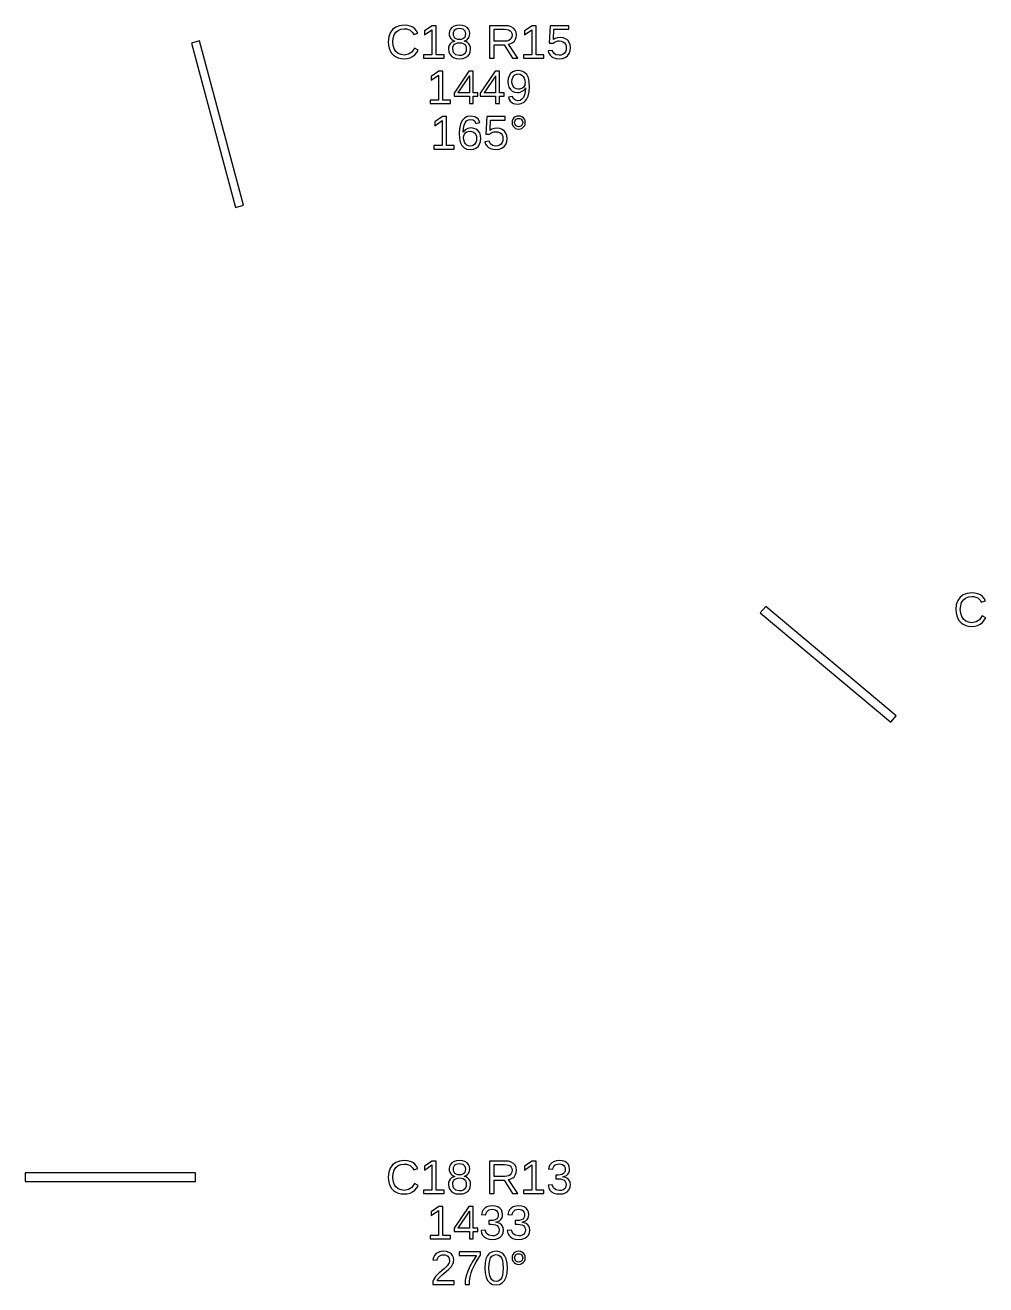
# Model space of a CAD drawing. Extents: x 195 to 2890, y 70 to 1529.
# Drawn here: x 1894 to 2063.3, y 1281 to 1503 of the extents above; entities that cross this region are included whole.
import ezdxf

# ---------------------------------------------------------------- set-up
doc = ezdxf.new("R2010")
doc.units = 0
doc.layers.get('0').update_dxf_attribs({"linetype": 'CONTINUOUS'})

msp = doc.modelspace()

# ---------------------------------------------------------------- linework, layer by layer
for points in [[(1961.31, 1497.09), (1961.81, 1497.22), (1962.26, 1497.44), (1962.66, 1497.73), (1962.99, 1498.11), (1963.26, 1498.56), (1962.62, 1498.88), (1962.15, 1498.22), (1961.55, 1497.82), (1960.81, 1497.69), (1960.23, 1497.76), (1959.73, 1497.97), (1959.32, 1498.33), (1959.01, 1498.8), (1958.83, 1499.37), (1958.77, 1500.02), (1958.83, 1500.68), (1959, 1501.24), (1959.3, 1501.7), (1959.7, 1502.04), (1960.19, 1502.25), (1960.78, 1502.32), (1961.16, 1502.29), (1961.51, 1502.2), (1961.83, 1502.05), (1962.09, 1501.85), (1962.31, 1501.59), (1962.47, 1501.29), (1963.2, 1501.53), (1962.97, 1501.96), (1962.67, 1502.31), (1962.3, 1502.59), (1961.86, 1502.79), (1961.35, 1502.91), (1960.77, 1502.95), (1959.96, 1502.86), (1959.28, 1502.6), (1958.72, 1502.17), (1958.31, 1501.59), (1958.06, 1500.87), (1957.98, 1500.02), (1958.02, 1499.44), (1958.13, 1498.91), (1958.31, 1498.44), (1958.56, 1498.03), (1958.89, 1497.68), (1959.27, 1497.41), (1959.72, 1497.21), (1960.22, 1497.09), (1960.77, 1497.05)], [(1967.8, 1497.75), (1966.41, 1497.75), (1966.41, 1502.86), (1965.73, 1502.86), (1964.37, 1501.93), (1964.37, 1501.24), (1965.67, 1502.16), (1965.67, 1497.75), (1964.21, 1497.75), (1964.21, 1497.13), (1967.8, 1497.13)], [(1971.11, 1497.1), (1971.59, 1497.25), (1971.98, 1497.49), (1972.26, 1497.83), (1972.42, 1498.24), (1972.48, 1498.73), (1972.45, 1499.09), (1972.34, 1499.4), (1972.17, 1499.67), (1971.94, 1499.89), (1971.66, 1500.05), (1971.32, 1500.14), (1971.32, 1500.15), (1971.61, 1500.25), (1971.86, 1500.4), (1972.06, 1500.61), (1972.22, 1500.87), (1972.31, 1501.16), (1972.34, 1501.47), (1972.28, 1501.89), (1972.12, 1502.25), (1971.85, 1502.55), (1971.48, 1502.77), (1971.04, 1502.91), (1970.51, 1502.95), (1970, 1502.9), (1969.56, 1502.77), (1969.19, 1502.54), (1968.92, 1502.24), (1968.76, 1501.89), (1968.7, 1501.48), (1968.73, 1501.17), (1968.82, 1500.88), (1968.97, 1500.62), (1969.18, 1500.41), (1969.42, 1500.25), (1969.71, 1500.15), (1969.71, 1500.13), (1969.4, 1500.04), (1969.13, 1499.89), (1968.89, 1499.67), (1968.71, 1499.39), (1968.61, 1499.08), (1968.57, 1498.72), (1968.63, 1498.23), (1968.8, 1497.82), (1969.09, 1497.49), (1969.48, 1497.24), (1969.96, 1497.1), (1970.53, 1497.05)], [(1970.21, 1500.45), (1969.94, 1500.54), (1969.73, 1500.68), (1969.58, 1500.88), (1969.48, 1501.13), (1969.45, 1501.43), (1969.48, 1501.73), (1969.57, 1501.97), (1969.72, 1502.16), (1969.93, 1502.3), (1970.19, 1502.38), (1970.51, 1502.4), (1971.1, 1502.3), (1971.46, 1501.97), (1971.58, 1501.43), (1971.55, 1501.11), (1971.46, 1500.85), (1971.31, 1500.66), (1971.1, 1500.53), (1970.84, 1500.45), (1970.52, 1500.42)], [(1976.62, 1499.51), (1978.4, 1499.51), (1979.89, 1497.13), (1980.79, 1497.13), (1979.16, 1499.6), (1979.57, 1499.71), (1979.91, 1499.9), (1980.19, 1500.15), (1980.4, 1500.46), (1980.52, 1500.82), (1980.56, 1501.22), (1980.5, 1501.7), (1980.33, 1502.1), (1980.03, 1502.43), (1979.63, 1502.67), (1979.14, 1502.82), (1978.54, 1502.86), (1975.84, 1502.86), (1975.84, 1497.13), (1976.62, 1497.13)], [(1985.4, 1497.75), (1984.01, 1497.75), (1984.01, 1502.86), (1983.33, 1502.86), (1981.98, 1501.93), (1981.98, 1501.24), (1983.27, 1502.16), (1983.27, 1497.75), (1981.81, 1497.75), (1981.81, 1497.13), (1985.4, 1497.13)], [(1988.65, 1497.11), (1989.15, 1497.28), (1989.56, 1497.57), (1989.86, 1497.96), (1990.03, 1498.44), (1990.09, 1499), (1990.04, 1499.5), (1989.87, 1499.93), (1989.59, 1500.29), (1989.22, 1500.57), (1988.77, 1500.73), (1988.24, 1500.79), (1987.8, 1500.75), (1987.4, 1500.63), (1987.06, 1500.42), (1987.17, 1502.24), (1989.76, 1502.24), (1989.76, 1502.86), (1986.5, 1502.86), (1986.31, 1499.78), (1987.03, 1499.78), (1987.2, 1499.92), (1987.37, 1500.02), (1987.54, 1500.1), (1987.71, 1500.15), (1987.9, 1500.18), (1988.09, 1500.19), (1988.45, 1500.15), (1988.75, 1500.04), (1989, 1499.86), (1989.18, 1499.61), (1989.3, 1499.32), (1989.33, 1498.98), (1989.3, 1498.6), (1989.19, 1498.27), (1989, 1498), (1988.75, 1497.81), (1988.44, 1497.69), (1988.08, 1497.65), (1987.52, 1497.74), (1987.12, 1498.03), (1986.88, 1498.5), (1986.14, 1498.41), (1986.27, 1498.01), (1986.48, 1497.67), (1986.77, 1497.4), (1987.13, 1497.21), (1987.56, 1497.09), (1988.06, 1497.05)], [(1932.49, 1471.22), (1924.72, 1500.19), (1923.28, 1499.81), (1931.04, 1470.83)], [(1976.62, 1500.13), (1976.62, 1502.24), (1978.46, 1502.24), (1978.85, 1502.21), (1979.18, 1502.13), (1979.44, 1501.98), (1979.63, 1501.78), (1979.74, 1501.52), (1979.78, 1501.22), (1979.74, 1500.9), (1979.63, 1500.63), (1979.44, 1500.41), (1979.19, 1500.25), (1978.87, 1500.16), (1978.49, 1500.13)], [(1969.86, 1497.73), (1969.46, 1498.13), (1969.33, 1498.78), (1969.36, 1499.1), (1969.47, 1499.36), (1969.64, 1499.58), (1969.88, 1499.74), (1970.17, 1499.84), (1970.51, 1499.87), (1970.86, 1499.84), (1971.16, 1499.75), (1971.4, 1499.6), (1971.58, 1499.39), (1971.68, 1499.13), (1971.72, 1498.8), (1971.69, 1498.42), (1971.59, 1498.12), (1971.43, 1497.89), (1971.2, 1497.73), (1970.9, 1497.63), (1970.54, 1497.6)], [(1968.96, 1489.75), (1967.56, 1489.75), (1967.56, 1494.86), (1966.89, 1494.86), (1965.53, 1493.93), (1965.53, 1493.24), (1966.83, 1494.16), (1966.83, 1489.75), (1965.37, 1489.75), (1965.37, 1489.13), (1968.96, 1489.13)], [(1972.95, 1490.43), (1973.76, 1490.43), (1973.76, 1491.01), (1972.95, 1491.01), (1972.95, 1494.86), (1972.18, 1494.86), (1969.56, 1491), (1969.56, 1490.43), (1972.26, 1490.43), (1972.26, 1489.13), (1972.95, 1489.13)], [(1970.23, 1491.01), (1970.3, 1491.09), (1970.52, 1491.39), (1971.99, 1493.55), (1972.03, 1493.62), (1972.08, 1493.71), (1972.14, 1493.82), (1972.2, 1493.93), (1972.24, 1494), (1972.26, 1494.04), (1972.26, 1491.01)], [(1977.58, 1490.43), (1978.39, 1490.43), (1978.39, 1491.01), (1977.58, 1491.01), (1977.58, 1494.86), (1976.82, 1494.86), (1974.19, 1491), (1974.19, 1490.43), (1976.89, 1490.43), (1976.89, 1489.13), (1977.58, 1489.13)], [(1974.87, 1491.01), (1974.93, 1491.09), (1975.15, 1491.39), (1976.62, 1493.55), (1976.66, 1493.62), (1976.71, 1493.71), (1976.78, 1493.82), (1976.84, 1493.93), (1976.88, 1494), (1976.89, 1494.04), (1976.89, 1491.01)], [(1981.41, 1489.14), (1981.92, 1489.4), (1982.34, 1489.84), (1982.63, 1490.45), (1982.81, 1491.21), (1982.87, 1492.11), (1982.82, 1492.98), (1982.66, 1493.69), (1982.38, 1494.24), (1982, 1494.64), (1981.52, 1494.87), (1980.93, 1494.95), (1980.38, 1494.89), (1979.91, 1494.72), (1979.53, 1494.44), (1979.25, 1494.05), (1979.08, 1493.58), (1979.03, 1493.02), (1979.08, 1492.48), (1979.23, 1492.01), (1979.49, 1491.62), (1979.83, 1491.32), (1980.24, 1491.15), (1980.73, 1491.09), (1981.03, 1491.11), (1981.32, 1491.19), (1981.59, 1491.31), (1981.83, 1491.47), (1982.02, 1491.67), (1982.15, 1491.9), (1982.1, 1491.23), (1981.98, 1490.67), (1981.79, 1490.23), (1981.53, 1489.9), (1981.2, 1489.71), (1980.81, 1489.64), (1980.37, 1489.72), (1980.05, 1489.96), (1979.84, 1490.36), (1979.14, 1490.25), (1979.29, 1489.86), (1979.48, 1489.56), (1979.72, 1489.33), (1980.02, 1489.18), (1980.38, 1489.08), (1980.8, 1489.05)], [(1980.58, 1491.71), (1980.3, 1491.83), (1980.07, 1492.03), (1979.91, 1492.3), (1979.8, 1492.63), (1979.77, 1493.02), (1979.8, 1493.4), (1979.91, 1493.73), (1980.07, 1494), (1980.3, 1494.2), (1980.58, 1494.32), (1980.91, 1494.36), (1981.24, 1494.31), (1981.52, 1494.17), (1981.76, 1493.93), (1981.94, 1493.62), (1982.04, 1493.25), (1982.08, 1492.82), (1982.06, 1492.6), (1982.01, 1492.4), (1981.92, 1492.22), (1981.8, 1492.06), (1981.66, 1491.92), (1981.49, 1491.81), (1981.3, 1491.73), (1981.11, 1491.68), (1980.9, 1491.67)], [(1969.61, 1481.75), (1968.21, 1481.75), (1968.21, 1486.86), (1967.54, 1486.86), (1966.18, 1485.93), (1966.18, 1485.24), (1967.48, 1486.16), (1967.48, 1481.75), (1966.02, 1481.75), (1966.02, 1481.13), (1969.61, 1481.13)], [(1972.97, 1481.11), (1973.42, 1481.28), (1973.79, 1481.57), (1974.07, 1481.97), (1974.23, 1482.44), (1974.28, 1483.01), (1974.23, 1483.53), (1974.08, 1483.97), (1973.82, 1484.34), (1973.47, 1484.62), (1973.05, 1484.78), (1972.56, 1484.84), (1972.26, 1484.82), (1971.98, 1484.75), (1971.73, 1484.64), (1971.51, 1484.5), (1971.32, 1484.31), (1971.17, 1484.08), (1971.21, 1484.76), (1971.32, 1485.32), (1971.51, 1485.77), (1971.77, 1486.1), (1972.1, 1486.29), (1972.48, 1486.36), (1972.91, 1486.28), (1973.23, 1486.04), (1973.43, 1485.66), (1974.13, 1485.78), (1973.79, 1486.43), (1973.25, 1486.82), (1972.49, 1486.95), (1971.88, 1486.86), (1971.38, 1486.6), (1970.97, 1486.15), (1970.68, 1485.54), (1970.5, 1484.78), (1970.44, 1483.87), (1970.5, 1483.02), (1970.67, 1482.32), (1970.95, 1481.77), (1971.34, 1481.37), (1971.84, 1481.13), (1972.43, 1481.05)], [(1977.49, 1481.11), (1977.99, 1481.28), (1978.4, 1481.57), (1978.7, 1481.96), (1978.88, 1482.44), (1978.94, 1483), (1978.88, 1483.5), (1978.71, 1483.93), (1978.43, 1484.29), (1978.06, 1484.57), (1977.61, 1484.73), (1977.08, 1484.79), (1976.64, 1484.75), (1976.24, 1484.63), (1975.9, 1484.42), (1976.01, 1486.24), (1978.6, 1486.24), (1978.6, 1486.86), (1975.34, 1486.86), (1975.15, 1483.78), (1975.87, 1483.78), (1976.04, 1483.92), (1976.21, 1484.02), (1976.38, 1484.1), (1976.56, 1484.15), (1976.74, 1484.18), (1976.93, 1484.19), (1977.29, 1484.15), (1977.59, 1484.04), (1977.84, 1483.86), (1978.03, 1483.61), (1978.14, 1483.32), (1978.17, 1482.98), (1978.14, 1482.6), (1978.03, 1482.27), (1977.84, 1482), (1977.59, 1481.81), (1977.28, 1481.69), (1976.92, 1481.65), (1976.36, 1481.74), (1975.96, 1482.03), (1975.73, 1482.5), (1974.98, 1482.41), (1975.11, 1482.01), (1975.32, 1481.67), (1975.61, 1481.4), (1975.97, 1481.21), (1976.4, 1481.09), (1976.9, 1481.05)], [(1981.25, 1484.67), (1981.53, 1484.78), (1981.77, 1484.97), (1981.96, 1485.21), (1982.08, 1485.48), (1982.12, 1485.79), (1982.08, 1486.1), (1981.97, 1486.37), (1981.78, 1486.61), (1981.53, 1486.8), (1981.26, 1486.91), (1980.95, 1486.95), (1980.64, 1486.91), (1980.36, 1486.8), (1980.12, 1486.61), (1979.93, 1486.37), (1979.82, 1486.09), (1979.78, 1485.79), (1979.82, 1485.49), (1979.93, 1485.22), (1980.13, 1484.97), (1980.37, 1484.78), (1980.64, 1484.67), (1980.95, 1484.63)], [(1980.76, 1485.08), (1980.59, 1485.15), (1980.44, 1485.27), (1980.32, 1485.43), (1980.25, 1485.6), (1980.23, 1485.79), (1980.25, 1485.98), (1980.32, 1486.15), (1980.44, 1486.31), (1980.59, 1486.43), (1980.76, 1486.5), (1980.95, 1486.52), (1981.14, 1486.5), (1981.31, 1486.43), (1981.46, 1486.31), (1981.58, 1486.16), (1981.65, 1485.99), (1981.67, 1485.79), (1981.65, 1485.6), (1981.58, 1485.42), (1981.46, 1485.27), (1981.31, 1485.15), (1981.14, 1485.08), (1980.95, 1485.06)], [(1972.09, 1481.69), (1971.81, 1481.83), (1971.57, 1482.06), (1971.39, 1482.37), (1971.28, 1482.73), (1971.24, 1483.15), (1971.28, 1483.47), (1971.38, 1483.75), (1971.56, 1483.97), (1971.79, 1484.14), (1972.06, 1484.24), (1972.38, 1484.27), (1972.72, 1484.24), (1973, 1484.12), (1973.23, 1483.93), (1973.4, 1483.68), (1973.51, 1483.36), (1973.54, 1482.97), (1973.51, 1482.59), (1973.41, 1482.26), (1973.24, 1482), (1973.01, 1481.8), (1972.74, 1481.68), (1972.41, 1481.64)], [(2061.31, 1397.09), (2061.81, 1397.22), (2062.26, 1397.44), (2062.66, 1397.73), (2062.99, 1398.11), (2063.26, 1398.56), (2062.62, 1398.88), (2062.15, 1398.22), (2061.55, 1397.82), (2060.81, 1397.69), (2060.23, 1397.76), (2059.73, 1397.97), (2059.32, 1398.33), (2059.01, 1398.8), (2058.83, 1399.37), (2058.77, 1400.02), (2058.83, 1400.68), (2059, 1401.24), (2059.3, 1401.7), (2059.7, 1402.04), (2060.19, 1402.25), (2060.78, 1402.32), (2061.16, 1402.29), (2061.51, 1402.2), (2061.83, 1402.05), (2062.09, 1401.85), (2062.31, 1401.59), (2062.47, 1401.29), (2063.2, 1401.53), (2062.97, 1401.96), (2062.67, 1402.31), (2062.3, 1402.59), (2061.86, 1402.79), (2061.35, 1402.91), (2060.77, 1402.95), (2059.96, 1402.86), (2059.28, 1402.6), (2058.72, 1402.17), (2058.31, 1401.59), (2058.06, 1400.87), (2057.98, 1400.02), (2058.02, 1399.44), (2058.13, 1398.91), (2058.31, 1398.44), (2058.56, 1398.03), (2058.89, 1397.68), (2059.27, 1397.41), (2059.72, 1397.21), (2060.22, 1397.09), (2060.77, 1397.05)], [(2047.46, 1381.29), (2024.48, 1400.57), (2023.52, 1399.43), (2046.5, 1380.14)], [(1961.31, 1297.09), (1961.81, 1297.22), (1962.26, 1297.44), (1962.66, 1297.73), (1962.99, 1298.11), (1963.26, 1298.56), (1962.62, 1298.88), (1962.15, 1298.22), (1961.55, 1297.82), (1960.81, 1297.69), (1960.23, 1297.76), (1959.73, 1297.97), (1959.32, 1298.33), (1959.01, 1298.8), (1958.83, 1299.37), (1958.77, 1300.02), (1958.83, 1300.68), (1959, 1301.24), (1959.3, 1301.7), (1959.7, 1302.04), (1960.19, 1302.25), (1960.78, 1302.32), (1961.16, 1302.29), (1961.51, 1302.2), (1961.83, 1302.05), (1962.09, 1301.85), (1962.31, 1301.59), (1962.47, 1301.29), (1963.2, 1301.53), (1962.97, 1301.96), (1962.67, 1302.31), (1962.3, 1302.59), (1961.86, 1302.79), (1961.35, 1302.91), (1960.77, 1302.95), (1959.96, 1302.86), (1959.28, 1302.6), (1958.72, 1302.17), (1958.31, 1301.59), (1958.06, 1300.87), (1957.98, 1300.02), (1958.02, 1299.44), (1958.13, 1298.91), (1958.31, 1298.44), (1958.56, 1298.03), (1958.89, 1297.68), (1959.27, 1297.41), (1959.72, 1297.21), (1960.22, 1297.09), (1960.77, 1297.05)], [(1967.8, 1297.75), (1966.41, 1297.75), (1966.41, 1302.86), (1965.73, 1302.86), (1964.37, 1301.93), (1964.37, 1301.24), (1965.67, 1302.16), (1965.67, 1297.75), (1964.21, 1297.75), (1964.21, 1297.13), (1967.8, 1297.13)], [(1971.11, 1297.1), (1971.59, 1297.25), (1971.98, 1297.49), (1972.26, 1297.83), (1972.42, 1298.24), (1972.48, 1298.73), (1972.45, 1299.09), (1972.34, 1299.4), (1972.17, 1299.67), (1971.94, 1299.89), (1971.66, 1300.05), (1971.32, 1300.14), (1971.32, 1300.15), (1971.61, 1300.25), (1971.86, 1300.4), (1972.06, 1300.61), (1972.22, 1300.87), (1972.31, 1301.16), (1972.34, 1301.47), (1972.28, 1301.89), (1972.12, 1302.25), (1971.85, 1302.55), (1971.48, 1302.77), (1971.04, 1302.91), (1970.51, 1302.95), (1970, 1302.9), (1969.56, 1302.77), (1969.19, 1302.54), (1968.92, 1302.24), (1968.76, 1301.89), (1968.7, 1301.48), (1968.73, 1301.17), (1968.82, 1300.88), (1968.97, 1300.62), (1969.18, 1300.41), (1969.42, 1300.25), (1969.71, 1300.15), (1969.71, 1300.13), (1969.4, 1300.04), (1969.13, 1299.89), (1968.89, 1299.67), (1968.71, 1299.39), (1968.61, 1299.08), (1968.57, 1298.72), (1968.63, 1298.23), (1968.8, 1297.82), (1969.09, 1297.49), (1969.48, 1297.24), (1969.96, 1297.1), (1970.53, 1297.05)], [(1976.62, 1299.51), (1978.4, 1299.51), (1979.89, 1297.13), (1980.79, 1297.13), (1979.16, 1299.6), (1979.57, 1299.71), (1979.91, 1299.9), (1980.19, 1300.15), (1980.4, 1300.46), (1980.52, 1300.82), (1980.56, 1301.22), (1980.5, 1301.7), (1980.33, 1302.1), (1980.03, 1302.43), (1979.63, 1302.67), (1979.14, 1302.82), (1978.54, 1302.86), (1975.84, 1302.86), (1975.84, 1297.13), (1976.62, 1297.13)], [(1985.4, 1297.75), (1984.01, 1297.75), (1984.01, 1302.86), (1983.33, 1302.86), (1981.98, 1301.93), (1981.98, 1301.24), (1983.27, 1302.16), (1983.27, 1297.75), (1981.81, 1297.75), (1981.81, 1297.13), (1985.4, 1297.13)], [(1988.71, 1297.1), (1989.19, 1297.24), (1989.57, 1297.49), (1989.85, 1297.82), (1990.02, 1298.23), (1990.08, 1298.71), (1990.04, 1299.06), (1989.92, 1299.36), (1989.72, 1299.63), (1989.45, 1299.83), (1989.12, 1299.98), (1988.72, 1300.06), (1988.72, 1300.07), (1989.08, 1300.18), (1989.38, 1300.33), (1989.61, 1300.54), (1989.78, 1300.79), (1989.89, 1301.09), (1989.92, 1301.43), (1989.87, 1301.87), (1989.71, 1302.25), (1989.44, 1302.55), (1989.08, 1302.77), (1988.63, 1302.91), (1988.1, 1302.95), (1987.61, 1302.91), (1987.18, 1302.77), (1986.81, 1302.56), (1986.52, 1302.26), (1986.33, 1301.89), (1986.23, 1301.46), (1986.96, 1301.4), (1987.02, 1301.68), (1987.14, 1301.91), (1987.31, 1302.1), (1987.53, 1302.24), (1987.79, 1302.32), (1988.09, 1302.35), (1988.42, 1302.32), (1988.69, 1302.23), (1988.9, 1302.08), (1989.05, 1301.88), (1989.14, 1301.64), (1989.17, 1301.35), (1989.13, 1301.07), (1989.02, 1300.83), (1988.84, 1300.63), (1988.58, 1300.48), (1988.27, 1300.4), (1987.9, 1300.37), (1987.5, 1300.37), (1987.5, 1299.73), (1987.92, 1299.73), (1988.34, 1299.7), (1988.68, 1299.61), (1988.96, 1299.47), (1989.16, 1299.27), (1989.28, 1299.03), (1989.32, 1298.74), (1989.28, 1298.41), (1989.18, 1298.14), (1989, 1297.93), (1988.77, 1297.78), (1988.48, 1297.69), (1988.13, 1297.66), (1987.5, 1297.77), (1987.09, 1298.11), (1986.88, 1298.67), (1986.13, 1298.6), (1986.24, 1298.13), (1986.45, 1297.75), (1986.74, 1297.44), (1987.13, 1297.22), (1987.59, 1297.09), (1988.13, 1297.05)], [(1924, 1300.75), (1894, 1300.75), (1894, 1299.25), (1924, 1299.25)], [(1970.21, 1300.45), (1969.94, 1300.54), (1969.73, 1300.68), (1969.58, 1300.88), (1969.48, 1301.13), (1969.45, 1301.43), (1969.48, 1301.73), (1969.57, 1301.97), (1969.72, 1302.16), (1969.93, 1302.3), (1970.19, 1302.38), (1970.51, 1302.4), (1971.1, 1302.3), (1971.46, 1301.97), (1971.58, 1301.43), (1971.55, 1301.11), (1971.46, 1300.85), (1971.31, 1300.66), (1971.1, 1300.53), (1970.84, 1300.45), (1970.52, 1300.42)], [(1976.62, 1300.13), (1976.62, 1302.24), (1978.46, 1302.24), (1978.85, 1302.21), (1979.18, 1302.13), (1979.44, 1301.98), (1979.63, 1301.78), (1979.74, 1301.52), (1979.78, 1301.22), (1979.74, 1300.9), (1979.63, 1300.63), (1979.44, 1300.41), (1979.19, 1300.25), (1978.87, 1300.16), (1978.49, 1300.13)], [(1969.86, 1297.73), (1969.46, 1298.13), (1969.33, 1298.78), (1969.36, 1299.1), (1969.47, 1299.36), (1969.64, 1299.58), (1969.88, 1299.74), (1970.17, 1299.84), (1970.51, 1299.87), (1970.86, 1299.84), (1971.16, 1299.75), (1971.4, 1299.6), (1971.58, 1299.39), (1971.68, 1299.13), (1971.72, 1298.8), (1971.69, 1298.42), (1971.59, 1298.12), (1971.43, 1297.89), (1971.2, 1297.73), (1970.9, 1297.63), (1970.54, 1297.6)], [(1968.96, 1289.75), (1967.56, 1289.75), (1967.56, 1294.86), (1966.89, 1294.86), (1965.53, 1293.93), (1965.53, 1293.24), (1966.83, 1294.16), (1966.83, 1289.75), (1965.37, 1289.75), (1965.37, 1289.13), (1968.96, 1289.13)], [(1972.95, 1290.43), (1973.76, 1290.43), (1973.76, 1291.01), (1972.95, 1291.01), (1972.95, 1294.86), (1972.18, 1294.86), (1969.56, 1291), (1969.56, 1290.43), (1972.26, 1290.43), (1972.26, 1289.13), (1972.95, 1289.13)], [(1970.23, 1291.01), (1970.3, 1291.09), (1970.52, 1291.39), (1971.99, 1293.55), (1972.03, 1293.62), (1972.08, 1293.71), (1972.14, 1293.82), (1972.2, 1293.93), (1972.24, 1294), (1972.26, 1294.04), (1972.26, 1291.01)], [(1976.9, 1289.1), (1977.38, 1289.24), (1977.76, 1289.49), (1978.04, 1289.82), (1978.21, 1290.23), (1978.27, 1290.71), (1978.23, 1291.06), (1978.11, 1291.36), (1977.91, 1291.63), (1977.64, 1291.83), (1977.31, 1291.98), (1976.91, 1292.06), (1976.91, 1292.07), (1977.27, 1292.18), (1977.57, 1292.33), (1977.8, 1292.54), (1977.97, 1292.79), (1978.08, 1293.09), (1978.11, 1293.43), (1978.06, 1293.87), (1977.9, 1294.25), (1977.63, 1294.55), (1977.27, 1294.77), (1976.82, 1294.91), (1976.29, 1294.95), (1975.8, 1294.91), (1975.37, 1294.77), (1975, 1294.56), (1974.71, 1294.26), (1974.52, 1293.89), (1974.42, 1293.46), (1975.15, 1293.4), (1975.21, 1293.68), (1975.33, 1293.91), (1975.5, 1294.1), (1975.72, 1294.24), (1975.98, 1294.32), (1976.28, 1294.35), (1976.61, 1294.32), (1976.88, 1294.23), (1977.09, 1294.08), (1977.24, 1293.88), (1977.33, 1293.64), (1977.36, 1293.35), (1977.32, 1293.07), (1977.21, 1292.83), (1977.03, 1292.63), (1976.77, 1292.48), (1976.46, 1292.4), (1976.09, 1292.37), (1975.69, 1292.37), (1975.69, 1291.73), (1976.11, 1291.73), (1976.53, 1291.7), (1976.87, 1291.61), (1977.15, 1291.47), (1977.35, 1291.27), (1977.47, 1291.03), (1977.51, 1290.74), (1977.47, 1290.41), (1977.37, 1290.14), (1977.19, 1289.93), (1976.96, 1289.78), (1976.67, 1289.69), (1976.32, 1289.66), (1975.69, 1289.77), (1975.28, 1290.11), (1975.07, 1290.67), (1974.32, 1290.6), (1974.43, 1290.13), (1974.63, 1289.75), (1974.93, 1289.44), (1975.32, 1289.22), (1975.78, 1289.09), (1976.32, 1289.05)], [(1981.53, 1289.1), (1982.01, 1289.24), (1982.4, 1289.49), (1982.68, 1289.82), (1982.85, 1290.23), (1982.9, 1290.71), (1982.86, 1291.06), (1982.74, 1291.36), (1982.54, 1291.63), (1982.27, 1291.83), (1981.94, 1291.98), (1981.54, 1292.06), (1981.54, 1292.07), (1981.9, 1292.18), (1982.2, 1292.33), (1982.44, 1292.54), (1982.61, 1292.79), (1982.71, 1293.09), (1982.74, 1293.43), (1982.69, 1293.87), (1982.53, 1294.25), (1982.27, 1294.55), (1981.9, 1294.77), (1981.46, 1294.91), (1980.93, 1294.95), (1980.43, 1294.91), (1980, 1294.77), (1979.63, 1294.56), (1979.35, 1294.26), (1979.15, 1293.89), (1979.05, 1293.46), (1979.79, 1293.4), (1979.85, 1293.68), (1979.96, 1293.91), (1980.13, 1294.1), (1980.35, 1294.24), (1980.61, 1294.32), (1980.92, 1294.35), (1981.24, 1294.32), (1981.51, 1294.23), (1981.72, 1294.08), (1981.87, 1293.88), (1981.96, 1293.64), (1981.99, 1293.35), (1981.95, 1293.07), (1981.84, 1292.83), (1981.66, 1292.63), (1981.41, 1292.48), (1981.1, 1292.4), (1980.73, 1292.37), (1980.33, 1292.37), (1980.33, 1291.73), (1980.74, 1291.73), (1981.16, 1291.7), (1981.51, 1291.61), (1981.78, 1291.47), (1981.98, 1291.27), (1982.1, 1291.03), (1982.14, 1290.74), (1982.11, 1290.41), (1982, 1290.14), (1981.83, 1289.93), (1981.59, 1289.78), (1981.3, 1289.69), (1980.96, 1289.66), (1980.33, 1289.77), (1979.91, 1290.11), (1979.71, 1290.67), (1978.95, 1290.6), (1979.06, 1290.13), (1979.27, 1289.75), (1979.57, 1289.44), (1979.95, 1289.22), (1980.42, 1289.09), (1980.96, 1289.05)], [(1969.6, 1281.75), (1966.61, 1281.75), (1966.71, 1281.95), (1966.84, 1282.14), (1967.01, 1282.35), (1967.21, 1282.56), (1967.46, 1282.79), (1967.75, 1283.04), (1968.26, 1283.46), (1968.64, 1283.8), (1968.9, 1284.06), (1969.09, 1284.28), (1969.24, 1284.5), (1969.36, 1284.72), (1969.44, 1284.94), (1969.49, 1285.16), (1969.51, 1285.38), (1969.46, 1285.84), (1969.3, 1286.23), (1969.04, 1286.54), (1968.69, 1286.77), (1968.24, 1286.9), (1967.71, 1286.95), (1967.21, 1286.9), (1966.78, 1286.77), (1966.42, 1286.54), (1966.13, 1286.24), (1965.93, 1285.88), (1965.83, 1285.45), (1966.58, 1285.38), (1966.65, 1285.66), (1966.76, 1285.9), (1966.94, 1286.09), (1967.16, 1286.23), (1967.42, 1286.32), (1967.71, 1286.35), (1968.01, 1286.32), (1968.27, 1286.23), (1968.48, 1286.09), (1968.63, 1285.89), (1968.72, 1285.65), (1968.75, 1285.35), (1968.74, 1285.13), (1968.68, 1284.92), (1968.59, 1284.73), (1968.48, 1284.55), (1968.34, 1284.37), (1968.17, 1284.2), (1967.99, 1284.03), (1967.8, 1283.86), (1967.59, 1283.69), (1967.37, 1283.52), (1967.16, 1283.34), (1966.94, 1283.15), (1966.72, 1282.94), (1966.51, 1282.72), (1966.31, 1282.49), (1966.12, 1282.23), (1965.95, 1281.95), (1965.8, 1281.65), (1965.8, 1281.13), (1969.6, 1281.13)], [(1972.29, 1281.65), (1972.35, 1282.17), (1972.45, 1282.67), (1972.59, 1283.16), (1972.77, 1283.66), (1972.99, 1284.17), (1973.29, 1284.74), (1973.7, 1285.44), (1974.23, 1286.27), (1974.23, 1286.86), (1970.44, 1286.86), (1970.44, 1286.24), (1973.52, 1286.24), (1972.87, 1285.23), (1972.35, 1284.3), (1971.97, 1283.44), (1971.71, 1282.65), (1971.55, 1281.88), (1971.5, 1281.13), (1972.27, 1281.13)], [(1977.56, 1281.13), (1978.06, 1281.39), (1978.45, 1281.81), (1978.73, 1282.39), (1978.9, 1283.12), (1978.96, 1284), (1978.91, 1284.89), (1978.75, 1285.63), (1978.48, 1286.21), (1978.1, 1286.62), (1977.6, 1286.87), (1976.98, 1286.95), (1976.35, 1286.87), (1975.84, 1286.62), (1975.46, 1286.21), (1975.19, 1285.64), (1975.03, 1284.9), (1974.98, 1284), (1975.03, 1283.11), (1975.2, 1282.38), (1975.47, 1281.8), (1975.86, 1281.38), (1976.35, 1281.13), (1976.96, 1281.05)], [(1976.57, 1281.71), (1976.25, 1281.9), (1976.02, 1282.21), (1975.85, 1282.66), (1975.75, 1283.26), (1975.72, 1284), (1975.75, 1284.76), (1975.85, 1285.36), (1976.01, 1285.81), (1976.25, 1286.11), (1976.57, 1286.29), (1976.98, 1286.36), (1977.38, 1286.29), (1977.7, 1286.11), (1977.93, 1285.8), (1978.09, 1285.35), (1978.18, 1284.75), (1978.22, 1284), (1978.18, 1283.27), (1978.08, 1282.68), (1977.91, 1282.23), (1977.68, 1281.91), (1977.36, 1281.71), (1976.97, 1281.65)], [(1981.25, 1284.67), (1981.53, 1284.78), (1981.77, 1284.97), (1981.96, 1285.21), (1982.08, 1285.48), (1982.12, 1285.79), (1982.08, 1286.1), (1981.97, 1286.37), (1981.78, 1286.61), (1981.53, 1286.8), (1981.26, 1286.91), (1980.95, 1286.95), (1980.64, 1286.91), (1980.36, 1286.8), (1980.12, 1286.61), (1979.93, 1286.37), (1979.82, 1286.09), (1979.78, 1285.79), (1979.82, 1285.49), (1979.93, 1285.22), (1980.13, 1284.97), (1980.37, 1284.78), (1980.64, 1284.67), (1980.95, 1284.63)], [(1980.76, 1285.08), (1980.59, 1285.15), (1980.44, 1285.27), (1980.32, 1285.43), (1980.25, 1285.6), (1980.23, 1285.79), (1980.25, 1285.98), (1980.32, 1286.15), (1980.44, 1286.31), (1980.59, 1286.43), (1980.76, 1286.5), (1980.95, 1286.52), (1981.14, 1286.5), (1981.31, 1286.43), (1981.46, 1286.31), (1981.58, 1286.16), (1981.65, 1285.99), (1981.67, 1285.79), (1981.65, 1285.6), (1981.58, 1285.42), (1981.46, 1285.27), (1981.31, 1285.15), (1981.14, 1285.08), (1980.95, 1285.06)]]:
    msp.add_lwpolyline(points, close=True)

doc.saveas('drawing.dxf')
